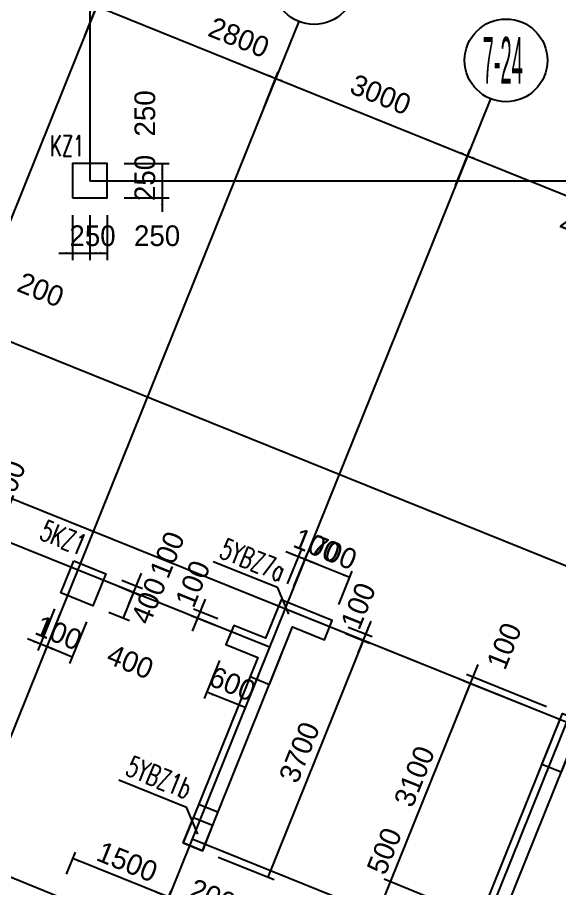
# Model space of a CAD drawing. Extents: x 19107 to 699106, y -67310 to 245688.
# Drawn here: x 553908 to 561771, y 78323 to 90956 of the extents above; entities that cross this region are included whole.
import ezdxf

# ---------------------------------------------------------------- set-up
doc = ezdxf.new("R2010")
doc.units = 0
doc.header["$LTSCALE"] = 100
doc.header["$MEASUREMENT"] = 0
doc.linetypes.add('DASHED', pattern=[19.05, 12.7, -6.35])
for name, color, linetype in [('b边缘构件', 235, 'Continuous'), ('COLU_DASH', 9, 'DASHED'), ('DIM', 3, 'Continuous'), ('DOTE', 253, 'Continuous'), ('L-AXIS', 3, 'Continuous'), ('wall-主楼', 2, 'Continuous'), ('小尺寸', 4, 'Continuous')]:
    doc.layers.add(name, color=color, linetype=linetype)
doc.layers.add('Select Column Frame Line', color=7, linetype='Continuous', lineweight=0)
doc.layers.add('Select Column Frame Position', color=7, linetype='Continuous', lineweight=0)
doc.styles.get("Standard").update_dxf_attribs({"font": 'standard'})
doc.styles.add('汉字', font='汉字')
doc.dimstyles.get("Standard").update_dxf_attribs({"dimtxt": 300, "dimasz": 100, "dimexe": 100, "dimexo": 250, "dimgap": 100, "dimtad": 0, "dimtoh": 1, "dimdec": 0, "dimdsep": 46, "dimcen": 0.09, "dimclrt": 7, "dimadec": 0, "dimazin": 0, "dimtfac": 1, "dimtdec": 4, "dimtofl": 0, "dimtmove": 0, "dimatfit": 3, "dimfxl": 1, "dimtolj": 1, "dimtzin": 0, "dimarcsym": 0})

# ---------------------------------------------------------------- blocks, each defined once
blk = doc.blocks.new('*D4339')
at = {"layer": 'L-AXIS', "color": 0, "linetype": 'ByBlock', "lineweight": -2}
for p, q in [((554884, 90687), (555095, 91212)), ((555058, 91119), (557655, 90072)), ((557481, 89640), (557692, 90165))]:
    blk.add_line(p, q, dxfattribs=at)
for points in [[(555058, 91119), (555157, 91097), (555144, 91066)], [(557655, 90072), (557556, 90094), (557568, 90125)]]:
    blk.add_solid(points, dxfattribs=at)
at = {"layer": 'L-AXIS', "color": 7, "linetype": 'Continuous', "lineweight": -2, "insert": (557121, 90665), "char_height": 300, "width": 780, "attachment_point": 5, "rotation": 338.0454, "style": '汉字'}
blk.add_mtext('2800', dxfattribs=at)
blk = doc.blocks.new('*D2582')
at = {"layer": 'L-AXIS', "color": 0, "linetype": 'ByBlock', "lineweight": -2}
for p, q in [((553585, 91211), (553797, 91735)), ((553759, 91643), (555058, 91119)), ((554884, 90687), (555095, 91212))]:
    blk.add_line(p, q, dxfattribs=at)
for points in [[(553759, 91643), (553858, 91621), (553846, 91590)], [(555058, 91119), (554959, 91141), (554971, 91172)]]:
    blk.add_solid(points, dxfattribs=at)
at = {"layer": 'L-AXIS', "color": 7, "linetype": 'Continuous', "lineweight": -2, "insert": (554540, 91705), "char_height": 300, "width": 695, "attachment_point": 5, "rotation": 338.0454, "style": '汉字'}
blk.add_mtext('1400', dxfattribs=at)
blk = doc.blocks.new('*D1604')
at = {"layer": 'L-AXIS', "color": 0, "linetype": 'ByBlock', "lineweight": -2}
for p, q in [((560263, 88519), (560475, 89043)), ((560437, 88951), (564518, 87306)), ((564344, 86874), (564556, 87398))]:
    blk.add_line(p, q, dxfattribs=at)
for points in [[(560437, 88951), (560536, 88929), (560524, 88898)], [(564518, 87306), (564419, 87328), (564432, 87358)]]:
    blk.add_solid(points, dxfattribs=at)
at = {"layer": 'L-AXIS', "color": 7, "linetype": 'Continuous', "lineweight": -2, "insert": (562204, 87826), "char_height": 300, "width": 795, "attachment_point": 5, "rotation": 338.0454, "style": '汉字'}
blk.add_mtext('4400', dxfattribs=at)
blk = doc.blocks.new('*D1935')
at = {"layer": 'L-AXIS', "color": 0, "linetype": 'ByBlock', "lineweight": -2}
for p, q in [((557481, 89640), (557692, 90165)), ((557655, 90072), (560437, 88951)), ((560263, 88519), (560475, 89043))]:
    blk.add_line(p, q, dxfattribs=at)
for points in [[(557655, 90072), (557754, 90050), (557741, 90019)], [(560437, 88951), (560338, 88973), (560351, 89004)]]:
    blk.add_solid(points, dxfattribs=at)
at = {"layer": 'L-AXIS', "color": 7, "linetype": 'Continuous', "lineweight": -2, "insert": (559177, 89836), "char_height": 300, "width": 780, "attachment_point": 5, "rotation": 338.0454, "style": '汉字'}
blk.add_mtext('3000', dxfattribs=at)
blk = doc.blocks.new('_AXISO')
blk.add_circle((0, 0), 0.5)
blk = doc.blocks.new('*D3481')
at = {"layer": '小尺寸', "color": 0, "linetype": 'ByBlock', "lineweight": -2}
for p, q in [((555703, 82896), (555516, 82432)), ((555422, 82794), (555721, 82673)), ((555384, 82701), (555684, 82580))]:
    blk.add_line(p, q, dxfattribs=at)
for points in [[(555628, 82710), (555650, 82809), (555681, 82797)], [(555591, 82618), (555569, 82519), (555538, 82531)]]:
    blk.add_solid(points, dxfattribs=at)
at = {"layer": '小尺寸', "color": 7, "linetype": 'Continuous', "lineweight": -2, "insert": (556081, 83164), "char_height": 300, "width": 476.67, "attachment_point": 5, "rotation": 68.0454, "style": '汉字'}
blk.add_mtext('100', dxfattribs=at)
blk = doc.blocks.new('*D3511')
at = {"layer": '小尺寸', "color": 0, "linetype": 'ByBlock', "lineweight": -2}
for p, q in [((555384, 82701), (555684, 82580)), ((555591, 82618), (555441, 82247)), ((555235, 82330), (555534, 82209))]:
    blk.add_line(p, q, dxfattribs=at)
for points in [[(555591, 82618), (555569, 82519), (555538, 82531)], [(555441, 82247), (555463, 82346), (555494, 82333)]]:
    blk.add_solid(points, dxfattribs=at)
at = {"layer": '小尺寸', "color": 7, "linetype": 'Continuous', "lineweight": -2, "insert": (555812, 82497), "char_height": 300, "width": 576.67, "attachment_point": 5, "rotation": 68.0454, "style": '汉字'}
blk.add_mtext('400', dxfattribs=at)
blk = doc.blocks.new('*D3839')
at = {"layer": '小尺寸', "color": 0, "linetype": 'ByBlock', "lineweight": -2}
for p, q in [((554538, 82341), (554295, 81738)), ((554909, 82191), (554666, 81589)), ((554704, 81681), (554333, 81831))]:
    blk.add_line(p, q, dxfattribs=at)
for points in [[(554333, 81831), (554432, 81809), (554419, 81778)], [(554704, 81681), (554605, 81703), (554617, 81734)]]:
    blk.add_solid(points, dxfattribs=at)
at = {"layer": '小尺寸', "color": 7, "linetype": 'Continuous', "lineweight": -2, "insert": (555545, 81612), "char_height": 300, "width": 576.67, "attachment_point": 5, "rotation": 338.0454, "style": '汉字'}
blk.add_mtext('400', dxfattribs=at)
blk = doc.blocks.new('*D1571')
at = {"layer": '小尺寸', "color": 0, "linetype": 'ByBlock', "lineweight": -2}
for p, q in [((554446, 82378), (554203, 81776)), ((554538, 82341), (554295, 81738)), ((554518, 81756), (554055, 81943))]:
    blk.add_line(p, q, dxfattribs=at)
for points in [[(554240, 81868), (554141, 81890), (554153, 81921)], [(554333, 81831), (554432, 81809), (554419, 81778)]]:
    blk.add_solid(points, dxfattribs=at)
at = {"layer": '小尺寸', "color": 7, "linetype": 'Continuous', "lineweight": -2, "insert": (554506, 82030), "char_height": 300, "width": 476.67, "attachment_point": 5, "rotation": 338.0454, "style": '汉字'}
blk.add_mtext('100', dxfattribs=at)
blk = doc.blocks.new('*D2250')
at = {"layer": '小尺寸', "color": 0, "linetype": 'ByBlock', "lineweight": -2}
for p, q in [((559829, 78214), (559226, 78457)), ((559132, 77956), (559319, 78419)), ((559642, 77750), (559039, 77993))]:
    blk.add_line(p, q, dxfattribs=at)
for points in [[(559319, 78419), (559297, 78320), (559266, 78333)], [(559132, 77956), (559154, 78055), (559185, 78042)]]:
    blk.add_solid(points, dxfattribs=at)
at = {"layer": '小尺寸', "color": 7, "linetype": 'Continuous', "lineweight": -2, "insert": (559230, 78868), "char_height": 300, "width": 566.67, "attachment_point": 5, "rotation": 68.0454, "style": '汉字'}
blk.add_mtext('500', dxfattribs=at)
blk = doc.blocks.new('*D2557')
at = {"layer": '小尺寸', "color": 0, "linetype": 'ByBlock', "lineweight": -2}
for p, q in [((560403, 81109), (560590, 81573)), ((561582, 80957), (560422, 81425)), ((561544, 80865), (560385, 81332))]:
    blk.add_line(p, q, dxfattribs=at)
for points in [[(560515, 81387), (560537, 81486), (560568, 81474)], [(560478, 81295), (560456, 81196), (560425, 81208)]]:
    blk.add_solid(points, dxfattribs=at)
at = {"layer": '小尺寸', "color": 7, "linetype": 'Continuous', "lineweight": -2, "insert": (560968, 81841), "char_height": 300, "width": 476.67, "attachment_point": 5, "rotation": 68.0454, "style": '汉字'}
blk.add_mtext('100', dxfattribs=at)
blk = doc.blocks.new('*D534')
at = {"layer": '小尺寸', "color": 0, "linetype": 'ByBlock', "lineweight": -2}
for p, q in [((559319, 78419), (560478, 81295)), ((560988, 81089), (560385, 81332)), ((559829, 78214), (559226, 78457))]:
    blk.add_line(p, q, dxfattribs=at)
for points in [[(560478, 81295), (560456, 81196), (560425, 81208)], [(559319, 78419), (559341, 78518), (559372, 78506)]]:
    blk.add_solid(points, dxfattribs=at)
at = {"layer": '小尺寸', "color": 7, "linetype": 'Continuous', "lineweight": -2, "insert": (559666, 79950), "char_height": 300, "width": 775, "attachment_point": 5, "rotation": 68.0454, "style": '汉字'}
blk.add_mtext('3100', dxfattribs=at)
blk = doc.blocks.new('*D272')
at = {"layer": '小尺寸', "color": 0, "linetype": 'ByBlock', "lineweight": -2}
for p, q in [((556839, 81629), (556617, 81078)), ((557393, 81399), (557174, 80854)), ((557211, 80947), (556654, 81171))]:
    blk.add_line(p, q, dxfattribs=at)
for points in [[(556654, 81171), (556753, 81149), (556741, 81118)], [(557211, 80947), (557112, 80969), (557124, 81000)]]:
    blk.add_solid(points, dxfattribs=at)
at = {"layer": '小尺寸', "color": 7, "linetype": 'Continuous', "lineweight": -2, "insert": (557026, 81291), "char_height": 300, "width": 556.67, "attachment_point": 5, "rotation": 338.0454, "style": '汉字'}
blk.add_mtext('600', dxfattribs=at)
blk = doc.blocks.new('*D597')
at = {"layer": '小尺寸', "color": 0, "linetype": 'ByBlock', "lineweight": -2}
for p, q in [((557919, 82703), (558115, 83189)), ((558727, 82834), (558077, 83096)), ((558568, 82442), (558764, 82927))]:
    blk.add_line(p, q, dxfattribs=at)
for points in [[(558077, 83096), (558176, 83074), (558164, 83043)], [(558727, 82834), (558628, 82856), (558640, 82887)]]:
    blk.add_solid(points, dxfattribs=at)
at = {"layer": '小尺寸', "color": 7, "linetype": 'Continuous', "lineweight": -2, "insert": (558495, 83197), "char_height": 300, "width": 566.67, "attachment_point": 5, "rotation": 338.0454, "style": '汉字'}
blk.add_mtext('700', dxfattribs=at)
blk = doc.blocks.new('*D3563')
at = {"layer": '小尺寸', "color": 0, "linetype": 'ByBlock', "lineweight": -2}
for p, q in [((558263, 83021), (557799, 83208)), ((557826, 82741), (558022, 83226)), ((557919, 82703), (558115, 83189))]:
    blk.add_line(p, q, dxfattribs=at)
for points in [[(557985, 83134), (557886, 83156), (557898, 83186)], [(558077, 83096), (558176, 83074), (558164, 83043)]]:
    blk.add_solid(points, dxfattribs=at)
at = {"layer": '小尺寸', "color": 7, "linetype": 'Continuous', "lineweight": -2, "insert": (558251, 83296), "char_height": 300, "width": 476.67, "attachment_point": 5, "rotation": 338.0454, "style": '汉字'}
blk.add_mtext('100', dxfattribs=at)
blk = doc.blocks.new('*D3905')
at = {"layer": '小尺寸', "color": 0, "linetype": 'ByBlock', "lineweight": -2}
for p, q in [((556632, 82521), (556445, 82058)), ((556813, 82233), (556464, 82373)), ((556775, 82140), (556427, 82280))]:
    blk.add_line(p, q, dxfattribs=at)
for points in [[(556557, 82336), (556579, 82435), (556610, 82422)], [(556520, 82243), (556498, 82144), (556467, 82157)]]:
    blk.add_solid(points, dxfattribs=at)
at = {"layer": '小尺寸', "color": 7, "linetype": 'Continuous', "lineweight": -2, "insert": (556452, 82743), "char_height": 300, "width": 476.67, "attachment_point": 5, "rotation": 68.0454, "style": '汉字'}
blk.add_mtext('100', dxfattribs=at)
blk = doc.blocks.new('*D4239')
at = {"layer": '小尺寸', "color": 0, "linetype": 'ByBlock', "lineweight": -2}
for p, q in [((558707, 82116), (559052, 81977)), ((559034, 82200), (558847, 81736)), ((558669, 82024), (559014, 81885))]:
    blk.add_line(p, q, dxfattribs=at)
for points in [[(558959, 82015), (558981, 82114), (559012, 82101)], [(558921, 81922), (558899, 81823), (558869, 81835)]]:
    blk.add_solid(points, dxfattribs=at)
at = {"layer": '小尺寸', "color": 7, "linetype": 'Continuous', "lineweight": -2, "insert": (558853, 82422), "char_height": 300, "width": 476.67, "attachment_point": 5, "rotation": 68.0454, "style": '汉字'}
blk.add_mtext('100', dxfattribs=at)
blk = doc.blocks.new('*D4575')
at = {"layer": '小尺寸', "color": 0, "linetype": 'ByBlock', "lineweight": -2}
for p, q in [((553401, 83932), (553176, 83375)), ((553048, 83859), (553419, 83709)), ((552973, 83673), (553344, 83523))]:
    blk.add_line(p, q, dxfattribs=at)
for points in [[(553326, 83747), (553348, 83845), (553379, 83833)], [(553251, 83561), (553229, 83462), (553198, 83474)]]:
    blk.add_solid(points, dxfattribs=at)
at = {"layer": '小尺寸', "color": 7, "linetype": 'Continuous', "lineweight": -2, "insert": (553777, 84196), "char_height": 300, "width": 566.67, "attachment_point": 5, "rotation": 68.0454, "style": '汉字'}
blk.add_mtext('200', dxfattribs=at)
blk = doc.blocks.new('*D2580')
at = {"layer": '小尺寸', "color": 0, "linetype": 'ByBlock', "lineweight": -2}
for p, q in [((553796, 86918), (553239, 87143)), ((553362, 86913), (553462, 87161)), ((553548, 86838), (553648, 87086))]:
    blk.add_line(p, q, dxfattribs=at)
for points in [[(553425, 87068), (553326, 87090), (553338, 87121)], [(553610, 86993), (553709, 86971), (553697, 86940)]]:
    blk.add_solid(points, dxfattribs=at)
at = {"layer": '小尺寸', "color": 7, "linetype": 'Continuous', "lineweight": -2, "insert": (554247, 87006), "char_height": 300, "width": 566.67, "attachment_point": 5, "rotation": 338.0454, "style": '汉字'}
blk.add_mtext('200', dxfattribs=at)
blk = doc.blocks.new('*D4315')
at = {"layer": '小尺寸', "color": 0, "linetype": 'ByBlock', "lineweight": -2}
for p, q in [((556474, 78048), (555917, 78273)), ((556012, 77973), (556140, 78291)), ((556198, 77898), (556326, 78216))]:
    blk.add_line(p, q, dxfattribs=at)
for points in [[(556103, 78198), (556004, 78220), (556016, 78251)], [(556288, 78123), (556387, 78101), (556375, 78070)]]:
    blk.add_solid(points, dxfattribs=at)
at = {"layer": '小尺寸', "color": 7, "linetype": 'Continuous', "lineweight": -2, "insert": (556737, 78212), "char_height": 300, "width": 566.67, "attachment_point": 5, "rotation": 338.0454, "style": '汉字'}
blk.add_mtext('200', dxfattribs=at)
blk = doc.blocks.new('*D4648')
at = {"layer": '小尺寸', "color": 0, "linetype": 'ByBlock', "lineweight": -2}
for p, q in [((554621, 78534), (554749, 78852)), ((556103, 78198), (554712, 78759)), ((556012, 77973), (556140, 78291))]:
    blk.add_line(p, q, dxfattribs=at)
for points in [[(554712, 78759), (554811, 78737), (554798, 78706)], [(556103, 78198), (556004, 78220), (556016, 78251)]]:
    blk.add_solid(points, dxfattribs=at)
at = {"layer": '小尺寸', "color": 7, "linetype": 'Continuous', "lineweight": -2, "insert": (555501, 78710), "char_height": 300, "width": 690, "attachment_point": 5, "rotation": 338.0454, "style": '汉字'}
blk.add_mtext('1500', dxfattribs=at)
blk = doc.blocks.new('*D941')
at = {"layer": '小尺寸', "color": 0, "linetype": 'ByBlock', "lineweight": -2}
for p, q in [((558669, 82023), (559014, 81884)), ((558921, 81922), (557538, 78490)), ((556822, 78779), (557631, 78453))]:
    blk.add_line(p, q, dxfattribs=at)
for points in [[(558921, 81922), (558899, 81823), (558868, 81835)], [(557538, 78490), (557560, 78589), (557591, 78577)]]:
    blk.add_solid(points, dxfattribs=at)
at = {"layer": '小尺寸', "color": 7, "linetype": 'Continuous', "lineweight": -2, "insert": (557998, 80299), "char_height": 300, "width": 780, "attachment_point": 5, "rotation": 68.0454, "style": '汉字'}
blk.add_mtext('3700', dxfattribs=at)
blk = doc.blocks.new('*D454')
at = {"layer": 'DIM', "color": 0, "linetype": 'ByBlock', "lineweight": -2}
for p, q in [((555458, 88838), (556108, 88838)), ((556008, 88838), (556008, 88588)), ((555458, 88588), (556108, 88588))]:
    blk.add_line(p, q, dxfattribs=at)
for points in [[(556008, 88838), (556025, 88738), (555991, 88738)], [(556008, 88588), (555991, 88688), (556025, 88688)]]:
    blk.add_solid(points, dxfattribs=at)
at = {"layer": 'DIM', "color": 7, "linetype": 'Continuous', "lineweight": -2, "insert": (555758, 89564), "char_height": 300, "width": 566.67, "attachment_point": 5, "rotation": 90, "style": '汉字'}
blk.add_mtext('250', dxfattribs=at)
blk = doc.blocks.new('*D3449')
at = {"layer": 'DIM', "color": 0, "linetype": 'ByBlock', "lineweight": -2}
for p, q in [((556008, 88788), (556008, 88138)), ((555458, 88588), (556108, 88588)), ((555458, 88338), (556108, 88338))]:
    blk.add_line(p, q, dxfattribs=at)
for points in [[(556008, 88588), (555991, 88688), (556025, 88688)], [(556008, 88338), (556025, 88238), (555991, 88238)]]:
    blk.add_solid(points, dxfattribs=at)
at = {"layer": 'DIM', "color": 7, "linetype": 'Continuous', "lineweight": -2, "insert": (555758, 88628), "char_height": 300, "width": 566.67, "attachment_point": 5, "rotation": 90, "style": '汉字'}
blk.add_mtext('250', dxfattribs=at)
blk = doc.blocks.new('*D3772')
at = {"layer": 'DIM', "color": 0, "linetype": 'ByBlock', "lineweight": -2}
for p, q in [((554708, 88088), (554708, 87438)), ((554958, 88088), (554958, 87438)), ((554508, 87538), (555158, 87538))]:
    blk.add_line(p, q, dxfattribs=at)
for points in [[(554708, 87538), (554608, 87521), (554608, 87555)], [(554958, 87538), (555058, 87555), (555058, 87521)]]:
    blk.add_solid(points, dxfattribs=at)
at = {"layer": 'DIM', "color": 7, "linetype": 'Continuous', "lineweight": -2, "insert": (554998, 87788), "char_height": 300, "width": 566.67, "attachment_point": 5, "style": '汉字'}
blk.add_mtext('250', dxfattribs=at)
blk = doc.blocks.new('*D4130')
at = {"layer": 'DIM', "color": 0, "linetype": 'ByBlock', "lineweight": -2}
for p, q in [((554958, 88088), (554958, 87438)), ((555208, 88088), (555208, 87438)), ((554958, 87538), (555208, 87538))]:
    blk.add_line(p, q, dxfattribs=at)
for points in [[(554958, 87538), (555058, 87555), (555058, 87521)], [(555208, 87538), (555108, 87521), (555108, 87555)]]:
    blk.add_solid(points, dxfattribs=at)
at = {"layer": 'DIM', "color": 7, "linetype": 'Continuous', "lineweight": -2, "insert": (555934, 87788), "char_height": 300, "width": 566.67, "attachment_point": 5, "style": '汉字'}
blk.add_mtext('250', dxfattribs=at)

msp = doc.modelspace()

# ---------------------------------------------------------------- linework, layer by layer
at = {"layer": 'b边缘构件'}
for centre in [(558085.9, 82040.7), (557825.6, 81930)]:
    msp.add_arc(centre, 2.5, 68.04538, 158.04538, dxfattribs=at)
at = {"layer": 'COLU_DASH'}
msp.add_line((556814.7, 79428.8), (556536.4, 79540.9), dxfattribs=at)
at = {"layer": 'DOTE'}
for p, q in [((554958.1, 210429.3), (554958.1, 88587.9)), ((571646, 79056.8), (530053.9, 95822.8)), ((557563.8, 81822.3), (529044.5, 93318.6)), ((570831.9, 77120.7), (537661.8, 90491.8)), ((554790.4, 90455.3), (552184.5, 83990.7)), ((557387.3, 89408.5), (553099, 78770.2)), ((555881.4, 77648.6), (527362, 89144.9)), ((554958.1, 88587.9), (565409.3, 88587.9)), ((560169.8, 88286.9), (550186.9, 63522.1)), ((564250.7, 86641.8), (560523.1, 77394.8)), ((564651.5, 79612.1), (557788.2, 82378.7)), ((569514.9, 73770.2), (556442.2, 79039.8))]:
    msp.add_line(p, q, dxfattribs=at)
at = {"layer": 'L-AXIS'}
for p, q in [((555390.8, 91944.9), (554790.4, 90455.3)), ((557987.8, 90898), (557387.3, 89408.5)), ((560770.2, 89776.4), (560169.8, 88286.9))]:
    msp.add_line(p, q, dxfattribs=at)
at = {"layer": 'Select Column Frame Line', "color": 200, "linetype": 'Continuous', "lineweight": -3}
for p, q in [((556747.2, 83067.9), (557679.8, 82692)), ((557845.9, 82301.6), (557679.8, 82692)), ((555381.5, 79898.7), (556359.9, 79504.3)), ((556526, 79113.9), (556359.9, 79504.3))]:
    msp.add_line(p, q, dxfattribs=at)
at = {"layer": 'Select Column Frame Position', "color": 7, "linetype": 'Continuous', "lineweight": -3}
for points in [[(554708.1, 88337.9), (555208.1, 88337.9), (555208.1, 88837.9), (554708.1, 88837.9), (554708.1, 88337.9)], [(554726, 83074), (555189.8, 82887.1), (555002.8, 82423.3), (554539.1, 82610.3), (554726, 83074)]]:
    msp.add_lwpolyline(points, dxfattribs=at)
at = {"layer": 'Select Column Frame Position', "color": 235, "linetype": 'Continuous', "lineweight": -3}
for points in [[(557899, 82118.7), (558362.7, 81931.8), (558474.9, 82210), (557732.9, 82509.1), (557508.6, 81952.7), (557044.8, 82139.6), (556932.7, 81861.4), (557396.4, 81674.4), (557284.3, 81396.2), (557562.5, 81284), (557899, 82118.7)], [(562490, 80268.1), (561979.7, 80473.3), (561793, 80010), (561514.7, 80122.1), (561813.8, 80864.1), (562602.1, 80546), (562490, 80268.1)], [(556739.9, 79243.3), (556590.3, 78872.3), (556312.1, 78984.5), (556461.6, 79355.4), (556739.9, 79243.3)]]:
    msp.add_lwpolyline(points, dxfattribs=at)
at = {"layer": 'wall-主楼'}
for points in [[(557396.3, 81674.1), (556312.1, 78984.5), (556590.3, 78872.3), (557898.9, 82118.5), (558362.6, 81931.5), (558474.8, 82209.8), (557732.8, 82508.9), (557508.5, 81952.4), (557044.7, 82139.3), (556932.6, 81861.1)], [(562489.9, 80267.8), (561979.8, 80473.4), (560708.6, 77320), (559873.9, 77656.5), (560060.8, 78120.2), (560617.3, 77895.9), (561813.7, 80863.8), (562602.1, 80546)]]:
    msp.add_lwpolyline(points, close=True, dxfattribs=at)

# ---------------------------------------------------------------- block references
at = {"layer": 'L-AXIS'}
ref = msp.add_blockref('_AXISO', (558212.1, 91454.5), dxfattribs=dict(at, xscale=1199.999999999997, yscale=1200, rotation=359.9996457873818))
ref.add_attrib('A', '7-22', (557872.7, 91115.1), dxfattribs={"height": 678.82, "style": '汉字', "width": 0.325})
ref = msp.add_blockref('_AXISO', (560994.5, 90332.9), dxfattribs=dict(at, xscale=1199.999999999997, yscale=1200, rotation=359.9996457873818))
ref.add_attrib('A', '7-24', (560655.1, 89993.5), dxfattribs={"height": 678.82, "style": '汉字', "width": 0.320988})

# ---------------------------------------------------------------- texts
at = {"color": 200, "linetype": 'Continuous', "lineweight": -3, "width": 0.7}
msp.add_text('KZ1', height=300, dxfattribs=at).set_placement((554379.5, 88944))
for s, p in [('5KZ1', (554210.3, 83395.6)), ('5YBZ7a', (556816.7, 83129.4)), ('5YBZ1b', (555458, 79975.6))]:
    msp.add_text(s, height=300, rotation=338.04538, dxfattribs=at).set_placement(p)

# ---------------------------------------------------------------- dimensions: what is measured, and where the dimension line sits
at = {"layer": 'DIM', "color": 200}
for p1, p2, distance, picture, middle in [((555208.1, 88837.9), (555208.1, 88587.9), 800, '*D454', (555758.1, 89056)), ((555208.1, 88587.9), (555208.1, 88337.9), 800, '*D3449', (555758.1, 88119.9)), ((554708.1, 88337.9), (554958.1, 88337.9), -800, '*D3772', (554490, 87787.9)), ((554958.1, 88337.9), (555208.1, 88337.9), -800, '*D4130', (555426.1, 87787.9))]:
    dim = msp.add_aligned_dim(p1=p1, p2=p2, distance=distance, dimstyle='Standard', dxfattribs=at)
    dim.commit()
    dim.dimension.update_dxf_attribs({"geometry": picture, "text_midpoint": middle})
at = {"layer": 'L-AXIS'}
for base, p1, p2, picture, middle in [((555058, 91119.2), (553491.9, 90978.7), (554790.4, 90455.3), '*D2582', (554539.6, 91705.5)), ((557654.9, 90072.3), (554790.4, 90455.3), (557387.3, 89408.5), '*D4339', (557121.2, 90664.8)), ((560437.3, 88950.7), (557387.3, 89408.5), (560169.8, 88286.9), '*D1935', (559177, 89836.1)), ((564518.3, 87305.7), (560169.8, 88286.9), (564250.7, 86641.8), '*D1604', (562204, 87825.7))]:
    dim = msp.add_linear_dim(base=base, p1=p1, p2=p2, angle=338.04538, dimstyle='Standard', dxfattribs=at)
    dim.commit()
    dim.dimension.update_dxf_attribs({"geometry": picture, "text_midpoint": middle})
at = {"layer": '小尺寸'}
for base, p1, p2, angle, picture, middle in [((553424.9, 87067.9), (553454.3, 86605.9), (553268.8, 86680.7), 158.04538, '*D2580', (553798.4, 87186.9)), ((553251.1, 83560.8), (552815.8, 83952.2), (552740.9, 83766.4), 68.04538, '*D4575', (553595.8, 83747.3)), ((557984.6, 83133.6), (557825.5, 82471.5), (557732.8, 82508.9), 158.04538, '*D3563', (557890.8, 83440.9)), ((558077.4, 83096.2), (558474.8, 82209.8), (557825.5, 82471.5), 158.04538, '*D597', (558495.5, 83197.2)), ((556519.8, 82243.1), (557044.7, 82139.3), (557007.3, 82046.6), 68.04538, '*D3905', (556306.6, 82383)), ((558921.4, 81921.9), (558474.8, 82209.8), (558437.4, 82117), 68.04538, '*D4239', (558708.2, 82061.8)), ((557538, 78490.3), (558437.3, 82116.8), (556590.3, 78872.3), 68.04538, '*D941', (557997.8, 80299.4)), ((556654.5, 81171.1), (557486.6, 81630.6), (556932.6, 81861.1), 158.04538, '*D272', (557026.2, 81290.8)), ((554711.7, 78758.8), (555918.8, 77741.3), (554527.6, 78302.2), 158.04538, '*D4648', (555500.8, 78710.3)), ((556102.9, 78198), (556104.3, 77666.6), (555918.8, 77741.3), 158.04538, '*D4315', (556289.1, 78392.5))]:
    dim = msp.add_linear_dim(base=base, p1=p1, p2=p2, angle=angle, dimstyle='Standard', dxfattribs=at)
    dim.commit()
    dim.dimension.update_dxf_attribs({"geometry": picture, "text_midpoint": middle})
for p1, p2, distance, picture, middle in [((555189.8, 82887.1), (555152.4, 82794.3), 472.7, '*D3481', (555935.6, 82804.2)), ((555152.4, 82794.3), (555002.8, 82423.3), 472.7, '*D3511', (555591.6, 81950.9)), ((554631.9, 82572.9), (554539.1, 82610.3), 800, '*D1571', (554146.2, 82175.7)), ((555002.8, 82423.3), (554631.9, 82572.9), 800, '*D3839', (554999.5, 81831.7)), ((561776.3, 80771.1), (561813.7, 80863.8), 1400, '*D2557', (560822.6, 81481.1)), ((560060.8, 78120.2), (561219.8, 80995.4), 800, '*D534', (559666.5, 79950.4)), ((559873.9, 77656.5), (560060.8, 78120.2), 800, '*D2250', (558993.5, 78280.9))]:
    dim = msp.add_aligned_dim(p1=p1, p2=p2, distance=distance, dimstyle='Standard', dxfattribs=at)
    dim.commit()
    dim.dimension.update_dxf_attribs({"geometry": picture, "text_midpoint": middle})

doc.saveas('drawing.dxf')
